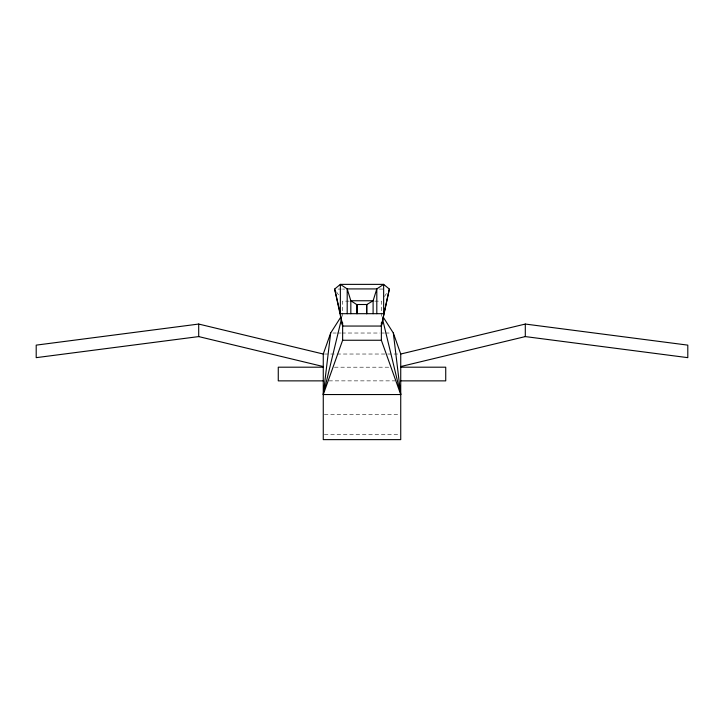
<?xml version="1.0" encoding="UTF-8"?>
<svg xmlns="http://www.w3.org/2000/svg" width="724" height="724" viewBox="0 0 724 724"><rect width="100%" height="100%" fill="white"/><g stroke="black" fill="none" stroke-linecap="round" stroke-linejoin="round"><path stroke-width="0.54" stroke-dasharray="3.62 2.71" d="M384.435 296.487L387.503 291.844M338.008 289.066L341.357 289.066M342.47 289.066L344.705 289.066M379.295 289.066L383.765 289.066M349.276 301.13L342.633 301.13L342.633 312.026M374.724 301.13L381.367 301.13L381.367 312.026M332.904 333.022L336.262 333.022M337.384 333.022L340.742 333.022M341.864 333.022L379.901 333.022M381.023 333.022L384.381 333.022M385.494 333.022L391.096 333.022M324.388 354.027L399.612 354.027M334.461 367.195L389.539 367.195M328.877 380.869L395.123 380.869M324.388 414.481L399.612 414.481M324.388 434.418L399.612 434.418M336.497 291.844L339.565 296.487M381.367 313.049L381.367 316.307M342.633 313.049L342.633 316.307"/><path stroke-width="1.09" d="M340.841 317.031L330.669 333.022L323.266 394.544L400.734 394.544L393.331 333.022L383.159 317.031M381.367 326.053L389.34 289.066L383.648 284.369L340.352 284.369L334.66 289.066L342.633 326.053L381.367 326.053L389.34 289.066M341.321 319.637L323.266 394.544L342.633 340.253L342.633 322.804M393.331 333.022L400.734 354.027L400.734 439.631L323.266 439.631L323.266 354.027L330.669 333.022M342.633 326.053L340.352 313.691L340.352 284.369L347.194 288.921L350.832 300.759L356.624 304.505L366.878 304.505L373.104 300.759L376.806 288.921L383.648 284.369L383.648 313.691L340.352 313.691L334.66 289.066M400.734 354.027L525.298 324.053L687.8 345.131L687.8 357.656L525.298 336.588L400.734 366.552M323.266 354.027L198.702 324.053L36.2 345.131L36.2 357.656L198.702 336.588L323.266 366.552M342.633 340.253L381.367 340.253L400.734 394.544L382.679 319.637M323.266 367.195L278.269 367.195L278.269 380.869L323.266 380.869M400.734 367.195L445.731 367.195L445.731 380.869L400.734 380.869M525.298 324.053L525.298 336.588M381.367 322.804L381.367 340.253M376.806 313.691L376.806 288.921L347.194 288.921L347.194 313.691M373.104 313.691L373.104 300.759L350.832 300.759L350.832 313.691M366.878 304.505L366.878 313.691M366.561 304.505L366.561 313.691M357.439 304.505L357.439 313.691M356.624 304.505L356.624 313.691M198.702 324.053L198.702 336.588"/></g></svg>
